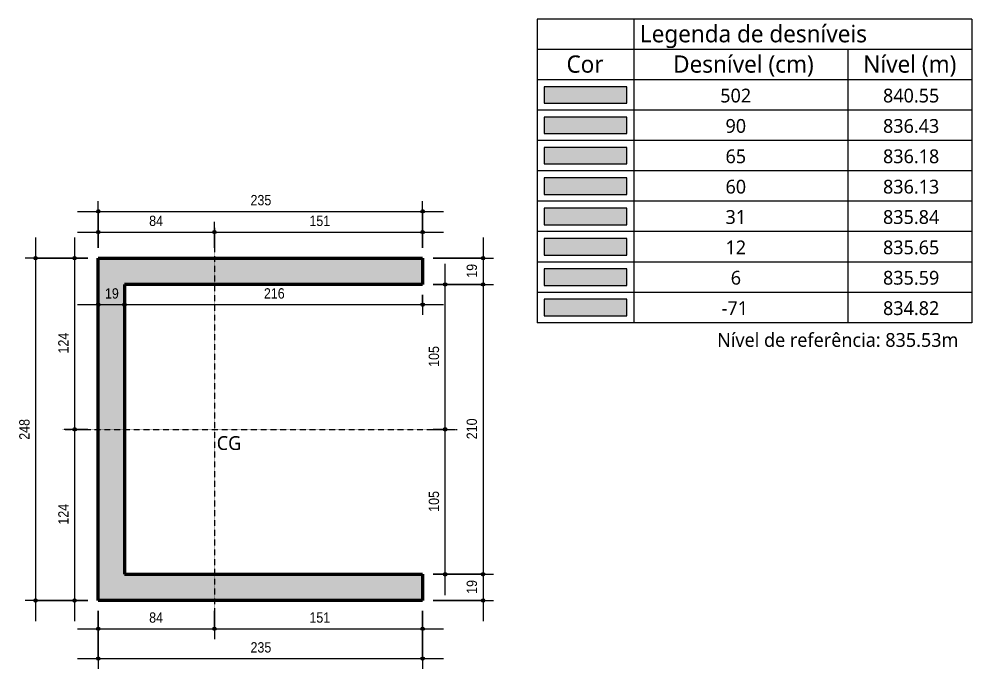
# Model space of a CAD drawing. Header units: centimetres. Extents: x -1139 to 26418, y -889 to 84390.
# Drawn here: x 9699 to 10389, y -284 to 187 of the extents above; entities that cross this region are included whole.
import ezdxf

# ---------------------------------------------------------------- set-up
doc = ezdxf.new("R2010")
doc.units = ezdxf.units.CM
doc.linetypes.add('Hidden 1_5', pattern=[0.22, 0.15, -0.07])
for name, color, linetype, lineweight in [('A-ANNO-DIMS', 7, 'Continuous', 9), ('A-ANNO-DIMS-50', 7, 'Continuous', 9), ('A-DETL-GENF', 7, 'Continuous', 18), ('A-DETL-IDEN', 7, 'Continuous', 9), ('A-DETL-THIN', 7, 'Continuous', 18), ('G-ANNO-TEXT', 7, 'Continuous', 9), ('S-COLS', 7, 'Continuous', 9)]:
    doc.layers.add(name, color=color, linetype=linetype, lineweight=lineweight)
doc.layers.add('A-DETL', color=7, linetype='Continuous', lineweight=18, true_color=0x00a600)
doc.styles.add('Fira Sans_1', font='', dxfattribs={"width": 0.9, "height": 7.5})
doc.styles.add('Gadugi_1', font='gadugi.ttf', dxfattribs={"height": 10})
doc.styles.add('Gadugi_4', font='gadugi.ttf', dxfattribs={"height": 12.5})
doc.styles.get('Fira Sans_1').set_extended_font_data('Fira Sans')
doc.dimstyles.new('PED_R80_1_5mm_ACIMA_As_ESQ__R00', dxfattribs={"dimscale": 30.48, "dimtxt": 10.229846, "dimasz": 0.328084, "dimexe": 0.246063, "dimexo": 0.246063, "dimgap": 0.049213, "dimtad": 1, "dimdec": 1, "dimrnd": 0.5, "dimdsep": 46, "dimtxsty": 'Fira Sans_1', "dimblk1": 'DOTSMALL', "dimblk2": 'DOTSMALL', "dimsah": 1, "dimcen": 0.09, "dimdle": 0.492126, "dimazin": 0, "dimtfac": 1, "dimtdec": 4, "dimtix": 1, "dimtmove": 0, "dimatfit": 3, "dimfxl": 1, "dimtvp": 1, "dimtolj": 1, "dimtzin": 0, "dimarcsym": 2})
doc.dimstyles.new('PED_R80_1_5mm_ACIMA_As_ESQ__R00_3', dxfattribs={"dimscale": 30.48, "dimtxt": 10.229846, "dimasz": 0.328084, "dimexe": 0.246063, "dimexo": 0.246063, "dimgap": 0.049213, "dimtad": 1, "dimdec": 1, "dimrnd": 0.5, "dimdsep": 46, "dimtxsty": 'Fira Sans_1', "dimblk1": 'DOTSMALL', "dimblk2": 'DOTSMALL', "dimsah": 1, "dimcen": 0.09, "dimdle": 0.492126, "dimazin": 0, "dimtfac": 1, "dimtdec": 4, "dimtix": 1, "dimtmove": 0, "dimatfit": 3, "dimfxl": 1, "dimtvp": 1, "dimtolj": 1, "dimtzin": 0, "dimarcsym": 2})

# ---------------------------------------------------------------- blocks, each defined once
blk = doc.blocks.new('DIMBLOCK256-DT404 - DETALHE P12')
at = {"layer": 'A-ANNO-DIMS-50', "true_color": 0x000032}
h = blk.add_hatch(color=178, dxfattribs=at)
edge = h.paths.add_edge_path(flags=0)
edge.add_arc((9710.95, 13.75), 1.25, 0, 360)
h = blk.add_hatch(color=178, dxfattribs=at)
edge = h.paths.add_edge_path(flags=0)
edge.add_arc((9710.95, -234.25), 1.25, 0, 360)
at = {"layer": 'A-ANNO-DIMS-50', "color": 178, "true_color": 0x000032}
for p, q in [((9710.95, 28.75), (9710.95, -249.25)), ((9748.83, 13.75), (9703.45, 13.75)), ((9710.95, 13.75), (9748.83, 13.75)), ((9748.83, -234.25), (9703.45, -234.25)), ((9710.95, -234.25), (9748.83, -234.25))]:
    blk.add_line(p, q, dxfattribs=at)
for centre in [(9710.95, 13.75), (9710.95, -234.25)]:
    blk.add_circle(centre, 1.25, dxfattribs=at)
at = {"layer": 'A-ANNO-DIMS-50', "color": 0, "insert": (9699.07, -117.79), "char_height": 7.5, "width": 18.099, "attachment_point": 1, "rotation": 90, "line_spacing_factor": 1.049215, "style": 'Fira Sans_1'}
blk.add_mtext('248', dxfattribs=at)
blk = doc.blocks.new('_DotSmall')
at = {"color": 0, "linetype": 'ByBlock', "const_width": 0.5}
blk.add_lwpolyline([(-0.0625, 0, 1), (0.0625, 0, 1)], format="xyb", close=True, dxfattribs=at)
blk = doc.blocks.new('DIMBLOCK257-DT404 - DETALHE P12')
at = {"layer": 'A-ANNO-DIMS-50', "true_color": 0x000032}
h = blk.add_hatch(color=178, dxfattribs=at)
edge = h.paths.add_edge_path(flags=0)
edge.add_arc((9739.22, 13.75), 1.25, 0, 360)
h = blk.add_hatch(color=178, dxfattribs=at)
edge = h.paths.add_edge_path(flags=0)
edge.add_arc((9739.22, -110.25), 1.25, 0, 360)
at = {"layer": 'A-ANNO-DIMS-50', "color": 178, "true_color": 0x000032}
for p, q in [((9739.22, 28.75), (9739.22, -110.25)), ((9748.83, 13.75), (9731.72, 13.75)), ((9739.22, 13.75), (9748.83, 13.75)), ((9748.83, -110.25), (9731.72, -110.25)), ((9739.22, -110.25), (9748.83, -110.25))]:
    blk.add_line(p, q, dxfattribs=at)
for centre in [(9739.22, 13.75), (9739.22, -110.25)]:
    blk.add_circle(centre, 1.25, dxfattribs=at)
at = {"layer": 'A-ANNO-DIMS-50', "color": 0, "insert": (9727.33, -55.27), "char_height": 7.5, "width": 16.8399, "attachment_point": 1, "rotation": 90, "line_spacing_factor": 1.049215, "style": 'Fira Sans_1'}
blk.add_mtext('124', dxfattribs=at)
blk = doc.blocks.new('DIMBLOCK258-DT404 - DETALHE P12')
at = {"layer": 'A-ANNO-DIMS-50', "true_color": 0x000032}
h = blk.add_hatch(color=178, dxfattribs=at)
edge = h.paths.add_edge_path(flags=0)
edge.add_arc((9739.22, -110.25), 1.25, 0, 360)
h = blk.add_hatch(color=178, dxfattribs=at)
edge = h.paths.add_edge_path(flags=0)
edge.add_arc((9739.22, -234.25), 1.25, 0, 360)
at = {"layer": 'A-ANNO-DIMS-50', "color": 178, "true_color": 0x000032}
for p, q in [((9748.83, -110.25), (9731.72, -110.25)), ((9739.22, -110.25), (9739.22, -249.25)), ((9739.22, -110.25), (9748.83, -110.25)), ((9748.83, -234.25), (9731.72, -234.25)), ((9739.22, -234.25), (9748.83, -234.25))]:
    blk.add_line(p, q, dxfattribs=at)
for centre in [(9739.22, -110.25), (9739.22, -234.25)]:
    blk.add_circle(centre, 1.25, dxfattribs=at)
at = {"layer": 'A-ANNO-DIMS-50', "color": 0, "insert": (9727.33, -179.27), "char_height": 7.5, "width": 16.8399, "attachment_point": 1, "rotation": 90, "line_spacing_factor": 1.049215, "style": 'Fira Sans_1'}
blk.add_mtext('124', dxfattribs=at)
blk = doc.blocks.new('DIMBLOCK259-DT404 - DETALHE P12')
at = {"layer": 'A-ANNO-DIMS-50', "true_color": 0x000032}
h = blk.add_hatch(color=178, dxfattribs=at)
edge = h.paths.add_edge_path(flags=0)
edge.add_arc((9756.33, -19.88), 1.25, 0, 360)
h = blk.add_hatch(color=178, dxfattribs=at)
edge = h.paths.add_edge_path(flags=0)
edge.add_arc((9775.33, -19.88), 1.25, 0, 360)
at = {"layer": 'A-ANNO-DIMS-50', "color": 178, "true_color": 0x000032}
for p, q in [((9756.33, -25.61), (9756.33, -12.38)), ((9775.33, -25.61), (9775.33, -12.38)), ((9741.33, -19.88), (9775.33, -19.88)), ((9756.33, -19.88), (9756.33, -25.61)), ((9775.33, -19.88), (9775.33, -25.61))]:
    blk.add_line(p, q, dxfattribs=at)
for centre in [(9756.33, -19.88), (9775.33, -19.88)]:
    blk.add_circle(centre, 1.25, dxfattribs=at)
at = {"layer": 'A-ANNO-DIMS-50', "color": 0, "insert": (9761.17, -8), "char_height": 7.5, "width": 11.1741, "attachment_point": 1, "line_spacing_factor": 1.049215, "style": 'Fira Sans_1'}
blk.add_mtext('19', dxfattribs=at)
blk = doc.blocks.new('DIMBLOCK260-DT404 - DETALHE P12')
at = {"layer": 'A-ANNO-DIMS-50', "true_color": 0x000032}
h = blk.add_hatch(color=178, dxfattribs=at)
edge = h.paths.add_edge_path(flags=0)
edge.add_arc((9775.33, -19.88), 1.25, 0, 360)
h = blk.add_hatch(color=178, dxfattribs=at)
edge = h.paths.add_edge_path(flags=0)
edge.add_arc((9991.33, -19.88), 1.25, 0, 360)
at = {"layer": 'A-ANNO-DIMS-50', "color": 178, "true_color": 0x000032}
for p, q in [((9775.33, -25.61), (9775.33, -12.38)), ((9991.33, -12.75), (9991.33, -27.38)), ((9991.33, -19.88), (9991.33, -12.75)), ((9775.33, -19.88), (10006.33, -19.88)), ((9775.33, -19.88), (9775.33, -25.61))]:
    blk.add_line(p, q, dxfattribs=at)
for centre in [(9775.33, -19.88), (9991.33, -19.88)]:
    blk.add_circle(centre, 1.25, dxfattribs=at)
at = {"layer": 'A-ANNO-DIMS-50', "color": 0, "insert": (9876.31, -8), "char_height": 7.5, "width": 16.8399, "attachment_point": 1, "line_spacing_factor": 1.049215, "style": 'Fira Sans_1'}
blk.add_mtext('216', dxfattribs=at)
blk = doc.blocks.new('DIMBLOCK261-DT404 - DETALHE P12')
at = {"layer": 'A-ANNO-DIMS-50', "true_color": 0x000032}
h = blk.add_hatch(color=178, dxfattribs=at)
edge = h.paths.add_edge_path(flags=0)
edge.add_arc((9756.33, 32.68), 1.25, 0, 360)
h = blk.add_hatch(color=178, dxfattribs=at)
edge = h.paths.add_edge_path(flags=0)
edge.add_arc((9840.48, 32.68), 1.25, 0, 360)
at = {"layer": 'A-ANNO-DIMS-50', "color": 178, "true_color": 0x000032}
for p, q in [((9756.33, 21.25), (9756.33, 40.18)), ((9840.48, 21.25), (9840.48, 40.18)), ((9741.33, 32.68), (9840.48, 32.68)), ((9756.33, 32.68), (9756.33, 21.25)), ((9840.48, 32.68), (9840.48, 21.25))]:
    blk.add_line(p, q, dxfattribs=at)
for centre in [(9756.33, 32.68), (9840.48, 32.68)]:
    blk.add_circle(centre, 1.25, dxfattribs=at)
at = {"layer": 'A-ANNO-DIMS-50', "color": 0, "insert": (9793.22, 44.57), "char_height": 7.5, "width": 12.4332, "attachment_point": 1, "line_spacing_factor": 1.049215, "style": 'Fira Sans_1'}
blk.add_mtext('84', dxfattribs=at)
blk = doc.blocks.new('DIMBLOCK262-DT404 - DETALHE P12')
at = {"layer": 'A-ANNO-DIMS-50', "true_color": 0x000032}
h = blk.add_hatch(color=178, dxfattribs=at)
edge = h.paths.add_edge_path(flags=0)
edge.add_arc((9840.48, 32.68), 1.25, 0, 360)
h = blk.add_hatch(color=178, dxfattribs=at)
edge = h.paths.add_edge_path(flags=0)
edge.add_arc((9991.33, 32.68), 1.25, 0, 360)
at = {"layer": 'A-ANNO-DIMS-50', "color": 178, "true_color": 0x000032}
for p, q in [((9840.48, 21.25), (9840.48, 40.18)), ((9991.33, 21.25), (9991.33, 40.18)), ((9840.48, 32.68), (10006.33, 32.68)), ((9840.48, 32.68), (9840.48, 21.25)), ((9991.33, 32.68), (9991.33, 21.25))]:
    blk.add_line(p, q, dxfattribs=at)
for centre in [(9840.48, 32.68), (9991.33, 32.68)]:
    blk.add_circle(centre, 1.25, dxfattribs=at)
at = {"layer": 'A-ANNO-DIMS-50', "color": 0, "insert": (9909.28, 44.57), "char_height": 7.5, "width": 15.8956, "attachment_point": 1, "line_spacing_factor": 1.049215, "style": 'Fira Sans_1'}
blk.add_mtext('151', dxfattribs=at)
blk = doc.blocks.new('DIMBLOCK263-DT404 - DETALHE P12')
at = {"layer": 'A-ANNO-DIMS-50', "true_color": 0x000032}
h = blk.add_hatch(color=178, dxfattribs=at)
edge = h.paths.add_edge_path(flags=0)
edge.add_arc((9756.33, 47.68), 1.25, 0, 360)
h = blk.add_hatch(color=178, dxfattribs=at)
edge = h.paths.add_edge_path(flags=0)
edge.add_arc((9991.33, 47.68), 1.25, 0, 360)
at = {"layer": 'A-ANNO-DIMS-50', "color": 178, "true_color": 0x000032}
for p, q in [((9756.33, 21.25), (9756.33, 55.18)), ((9991.33, 21.25), (9991.33, 55.18)), ((9741.33, 47.68), (10006.33, 47.68)), ((9756.33, 47.68), (9756.33, 21.25)), ((9991.33, 47.68), (9991.33, 21.25))]:
    blk.add_line(p, q, dxfattribs=at)
for centre in [(9756.33, 47.68), (9991.33, 47.68)]:
    blk.add_circle(centre, 1.25, dxfattribs=at)
at = {"layer": 'A-ANNO-DIMS-50', "color": 0, "insert": (9866.62, 59.57), "char_height": 7.5, "width": 17.312, "attachment_point": 1, "line_spacing_factor": 1.049215, "style": 'Fira Sans_1'}
blk.add_mtext('235', dxfattribs=at)
blk = doc.blocks.new('DIMBLOCK264-DT404 - DETALHE P12')
at = {"layer": 'A-ANNO-DIMS-50', "true_color": 0x000032}
h = blk.add_hatch(color=178, dxfattribs=at)
edge = h.paths.add_edge_path(flags=0)
edge.add_arc((10035.06, 13.75), 1.25, 0, 360)
h = blk.add_hatch(color=178, dxfattribs=at)
edge = h.paths.add_edge_path(flags=0)
edge.add_arc((10035.06, -5.25), 1.25, 0, 360)
at = {"layer": 'A-ANNO-DIMS-50', "color": 178, "true_color": 0x000032}
for p, q in [((10035.06, 28.75), (10035.06, -5.25)), ((9998.83, 13.75), (10042.56, 13.75)), ((10035.06, 13.75), (9998.83, 13.75)), ((9998.83, -5.25), (10042.56, -5.25)), ((10035.06, -5.25), (9998.83, -5.25))]:
    blk.add_line(p, q, dxfattribs=at)
for centre in [(10035.06, 13.75), (10035.06, -5.25)]:
    blk.add_circle(centre, 1.25, dxfattribs=at)
at = {"layer": 'A-ANNO-DIMS-50', "color": 0, "insert": (10023.17, -0.41), "char_height": 7.5, "width": 11.1741, "attachment_point": 1, "rotation": 90, "line_spacing_factor": 1.049215, "style": 'Fira Sans_1'}
blk.add_mtext('19', dxfattribs=at)
blk = doc.blocks.new('DIMBLOCK265-DT404 - DETALHE P12')
at = {"layer": 'A-ANNO-DIMS-50', "true_color": 0x000032}
h = blk.add_hatch(color=178, dxfattribs=at)
edge = h.paths.add_edge_path(flags=0)
edge.add_arc((10035.06, -5.25), 1.25, 0, 360)
h = blk.add_hatch(color=178, dxfattribs=at)
edge = h.paths.add_edge_path(flags=0)
edge.add_arc((10035.06, -215.25), 1.25, 0, 360)
at = {"layer": 'A-ANNO-DIMS-50', "color": 178, "true_color": 0x000032}
for p, q in [((9998.83, -5.25), (10042.56, -5.25)), ((10035.06, -5.25), (9998.83, -5.25)), ((10035.06, -5.25), (10035.06, -215.25)), ((9998.83, -215.25), (10042.56, -215.25)), ((10035.06, -215.25), (9998.83, -215.25))]:
    blk.add_line(p, q, dxfattribs=at)
for centre in [(10035.06, -5.25), (10035.06, -215.25)]:
    blk.add_circle(centre, 1.25, dxfattribs=at)
at = {"layer": 'A-ANNO-DIMS-50', "color": 0, "insert": (10023.17, -117.4), "char_height": 7.5, "width": 17.1547, "attachment_point": 1, "rotation": 90, "line_spacing_factor": 1.049215, "style": 'Fira Sans_1'}
blk.add_mtext('210', dxfattribs=at)
blk = doc.blocks.new('DIMBLOCK266-DT404 - DETALHE P12')
at = {"layer": 'A-ANNO-DIMS-50', "true_color": 0x000032}
h = blk.add_hatch(color=178, dxfattribs=at)
edge = h.paths.add_edge_path(flags=0)
edge.add_arc((10035.06, -215.25), 1.25, 0, 360)
h = blk.add_hatch(color=178, dxfattribs=at)
edge = h.paths.add_edge_path(flags=0)
edge.add_arc((10035.06, -234.25), 1.25, 0, 360)
at = {"layer": 'A-ANNO-DIMS-50', "color": 178, "true_color": 0x000032}
for p, q in [((9998.83, -215.25), (10042.56, -215.25)), ((10035.06, -215.25), (9998.83, -215.25)), ((10035.06, -215.25), (10035.06, -249.25)), ((9998.83, -234.25), (10042.56, -234.25)), ((10035.06, -234.25), (9998.83, -234.25))]:
    blk.add_line(p, q, dxfattribs=at)
for centre in [(10035.06, -215.25), (10035.06, -234.25)]:
    blk.add_circle(centre, 1.25, dxfattribs=at)
at = {"layer": 'A-ANNO-DIMS-50', "color": 0, "insert": (10023.17, -229.41), "char_height": 7.5, "width": 11.1741, "attachment_point": 1, "rotation": 90, "line_spacing_factor": 1.049215, "style": 'Fira Sans_1'}
blk.add_mtext('19', dxfattribs=at)
blk = doc.blocks.new('DIMBLOCK267-DT404 - DETALHE P12')
at = {"layer": 'A-ANNO-DIMS-50', "true_color": 0x000032}
h = blk.add_hatch(color=178, dxfattribs=at)
edge = h.paths.add_edge_path(flags=0)
edge.add_arc((10007.6, -110.25), 1.25, 0, 360)
h = blk.add_hatch(color=178, dxfattribs=at)
edge = h.paths.add_edge_path(flags=0)
edge.add_arc((10007.6, -215.25), 1.25, 0, 360)
at = {"layer": 'A-ANNO-DIMS-50', "color": 178, "true_color": 0x000032}
for p, q in [((9998.83, -110.25), (10015.1, -110.25)), ((10007.6, -110.25), (9998.83, -110.25)), ((10007.6, -230.25), (10007.6, -110.25)), ((9998.83, -215.25), (10015.1, -215.25)), ((10007.6, -215.25), (9998.83, -215.25))]:
    blk.add_line(p, q, dxfattribs=at)
for centre in [(10007.6, -110.25), (10007.6, -215.25)]:
    blk.add_circle(centre, 1.25, dxfattribs=at)
at = {"layer": 'A-ANNO-DIMS-50', "color": 0, "insert": (9995.72, -169.96), "char_height": 7.5, "width": 17.312, "attachment_point": 1, "rotation": 90, "line_spacing_factor": 1.049215, "style": 'Fira Sans_1'}
blk.add_mtext('105', dxfattribs=at)
blk = doc.blocks.new('DIMBLOCK268-DT404 - DETALHE P12')
at = {"layer": 'A-ANNO-DIMS-50', "true_color": 0x000032}
h = blk.add_hatch(color=178, dxfattribs=at)
edge = h.paths.add_edge_path(flags=0)
edge.add_arc((10007.6, -5.25), 1.25, 0, 360)
h = blk.add_hatch(color=178, dxfattribs=at)
edge = h.paths.add_edge_path(flags=0)
edge.add_arc((10007.6, -110.25), 1.25, 0, 360)
at = {"layer": 'A-ANNO-DIMS-50', "color": 178, "true_color": 0x000032}
for p, q in [((10007.6, -110.25), (10007.6, 9.75)), ((9998.83, -5.25), (10015.1, -5.25)), ((10007.6, -5.25), (9998.83, -5.25)), ((9998.83, -110.25), (10015.1, -110.25)), ((10007.6, -110.25), (9998.83, -110.25))]:
    blk.add_line(p, q, dxfattribs=at)
for centre in [(10007.6, -5.25), (10007.6, -110.25)]:
    blk.add_circle(centre, 1.25, dxfattribs=at)
at = {"layer": 'A-ANNO-DIMS-50', "color": 0, "insert": (9995.72, -64.96), "char_height": 7.5, "width": 17.312, "attachment_point": 1, "rotation": 90, "line_spacing_factor": 1.049215, "style": 'Fira Sans_1'}
blk.add_mtext('105', dxfattribs=at)
blk = doc.blocks.new('DIMBLOCK269-DT404 - DETALHE P12')
at = {"layer": 'A-ANNO-DIMS-50', "true_color": 0x000032}
h = blk.add_hatch(color=178, dxfattribs=at)
edge = h.paths.add_edge_path(flags=0)
edge.add_arc((9756.33, -276.3), 1.25, 0, 360)
h = blk.add_hatch(color=178, dxfattribs=at)
edge = h.paths.add_edge_path(flags=0)
edge.add_arc((9991.33, -276.3), 1.25, 0, 360)
at = {"layer": 'A-ANNO-DIMS-50', "color": 178, "true_color": 0x000032}
for p, q in [((9756.33, -241.75), (9756.33, -283.8)), ((9756.33, -276.3), (9756.33, -241.75)), ((9991.33, -241.75), (9991.33, -283.8)), ((9991.33, -276.3), (9991.33, -241.75)), ((9741.33, -276.3), (10006.33, -276.3))]:
    blk.add_line(p, q, dxfattribs=at)
for centre in [(9756.33, -276.3), (9991.33, -276.3)]:
    blk.add_circle(centre, 1.25, dxfattribs=at)
at = {"layer": 'A-ANNO-DIMS-50', "color": 0, "insert": (9866.62, -264.42), "char_height": 7.5, "width": 17.312, "attachment_point": 1, "line_spacing_factor": 1.049215, "style": 'Fira Sans_1'}
blk.add_mtext('235', dxfattribs=at)
blk = doc.blocks.new('DIMBLOCK270-DT404 - DETALHE P12')
at = {"layer": 'A-ANNO-DIMS-50', "true_color": 0x000032}
h = blk.add_hatch(color=178, dxfattribs=at)
edge = h.paths.add_edge_path(flags=0)
edge.add_arc((9756.33, -254.69), 1.25, 0, 360)
h = blk.add_hatch(color=178, dxfattribs=at)
edge = h.paths.add_edge_path(flags=0)
edge.add_arc((9840.48, -254.69), 1.25, 0, 360)
at = {"layer": 'A-ANNO-DIMS-50', "color": 178, "true_color": 0x000032}
for p, q in [((9756.33, -241.75), (9756.33, -262.19)), ((9756.33, -254.69), (9756.33, -241.75)), ((9840.48, -241.75), (9840.48, -262.19)), ((9840.48, -254.69), (9840.48, -241.75)), ((9741.33, -254.69), (9840.48, -254.69))]:
    blk.add_line(p, q, dxfattribs=at)
for centre in [(9756.33, -254.69), (9840.48, -254.69)]:
    blk.add_circle(centre, 1.25, dxfattribs=at)
at = {"layer": 'A-ANNO-DIMS-50', "color": 0, "insert": (9793.22, -242.81), "char_height": 7.5, "width": 12.4332, "attachment_point": 1, "line_spacing_factor": 1.049215, "style": 'Fira Sans_1'}
blk.add_mtext('84', dxfattribs=at)
blk = doc.blocks.new('DIMBLOCK271-DT404 - DETALHE P12')
at = {"layer": 'A-ANNO-DIMS-50', "true_color": 0x000032}
h = blk.add_hatch(color=178, dxfattribs=at)
edge = h.paths.add_edge_path(flags=0)
edge.add_arc((9840.48, -254.69), 1.25, 0, 360)
h = blk.add_hatch(color=178, dxfattribs=at)
edge = h.paths.add_edge_path(flags=0)
edge.add_arc((9991.33, -254.69), 1.25, 0, 360)
at = {"layer": 'A-ANNO-DIMS-50', "color": 178, "true_color": 0x000032}
for p, q in [((9840.48, -241.75), (9840.48, -262.19)), ((9840.48, -254.69), (9840.48, -241.75)), ((9991.33, -241.75), (9991.33, -262.19)), ((9991.33, -254.69), (9991.33, -241.75)), ((9840.48, -254.69), (10006.33, -254.69))]:
    blk.add_line(p, q, dxfattribs=at)
for centre in [(9840.48, -254.69), (9991.33, -254.69)]:
    blk.add_circle(centre, 1.25, dxfattribs=at)
at = {"layer": 'A-ANNO-DIMS-50', "color": 0, "insert": (9909.28, -242.81), "char_height": 7.5, "width": 15.8956, "attachment_point": 1, "line_spacing_factor": 1.049215, "style": 'Fira Sans_1'}
blk.add_mtext('151', dxfattribs=at)

msp = doc.modelspace()

# ---------------------------------------------------------------- hatches: boundary and pattern name
at = {"layer": 'A-DETL-GENF', "true_color": 0xffffcc}
msp.add_hatch(color=7, dxfattribs=at).paths.add_polyline_path([(10139.24, 126), (10139.24, 138), (10079.24, 138), (10079.24, 126)], flags=0)
at = {"layer": 'A-DETL-GENF', "true_color": 0xb4bee6}
msp.add_hatch(color=9, dxfattribs=at).paths.add_polyline_path([(10139.24, 104), (10139.24, 116), (10079.24, 116), (10079.24, 104)], flags=0)
at = {"layer": 'A-DETL-GENF', "true_color": 0xfcd5b4}
msp.add_hatch(color=254, dxfattribs=at).paths.add_polyline_path([(10139.24, 82), (10139.24, 94), (10079.24, 94), (10079.24, 82)], flags=0)
at = {"layer": 'A-DETL-GENF', "true_color": 0xccffcc}
msp.add_hatch(color=254, dxfattribs=at).paths.add_polyline_path([(10139.24, 60), (10139.24, 72), (10079.24, 72), (10079.24, 60)], flags=0)
at = {"layer": 'A-DETL-GENF', "true_color": 0xffcc66}
msp.add_hatch(color=31, dxfattribs=at).paths.add_polyline_path([(10139.24, 38), (10139.24, 50), (10079.24, 50), (10079.24, 38)], flags=0)
at = {"layer": 'A-DETL-GENF', "true_color": 0xe6b8b7}
msp.add_hatch(color=9, dxfattribs=at).paths.add_polyline_path([(10139.24, 16), (10139.24, 28), (10079.24, 28), (10079.24, 16)], flags=0)
at = {"layer": 'A-DETL-GENF', "true_color": 0xa7d7e1}
msp.add_hatch(color=9, dxfattribs=at).paths.add_polyline_path([(10139.24, -6), (10139.24, 6), (10079.24, 6), (10079.24, -6)], flags=0)
at = {"layer": 'A-DETL-GENF', "true_color": 0xffccff}
msp.add_hatch(color=7, dxfattribs=at).paths.add_polyline_path([(10139.24, -28), (10139.24, -16), (10079.24, -16), (10079.24, -28)], flags=0)
at = {"layer": 'S-COLS', "true_color": 0xc0c0c0}
msp.add_hatch(color=9, dxfattribs=at).paths.add_polyline_path([(9756.33, -234.25), (9991.33, -234.25), (9991.33, -215.25), (9775.33, -215.25), (9775.33, -5.25), (9991.33, -5.25), (9991.33, 13.75), (9756.33, 13.75)], flags=0)

# ---------------------------------------------------------------- linework, layer by layer
at = {"layer": 'A-DETL', "color": 7, "linetype": 'Hidden 1_5'}
for p, q in [((9840.48, 35.75), (9840.48, -258.25)), ((9730.33, -110.25), (10016.33, -110.25))]:
    msp.add_line(p, q, dxfattribs=at)
at = {"layer": 'A-DETL-THIN'}
for p, q in [((10389.24, 187), (10074.24, 187)), ((10074.24, 187), (10074.24, -33)), ((10144.24, 187), (10144.24, 11)), ((10389.24, 187), (10389.24, -33)), ((10389.24, 165), (10074.24, 165)), ((10144.24, 165), (10144.24, -33)), ((10299.24, 165), (10299.24, -33)), ((10389.24, 143), (10074.24, 143)), ((10139.24, 138), (10079.24, 138)), ((10079.24, 138), (10079.24, 126)), ((10139.24, 126), (10139.24, 138)), ((10079.24, 126), (10139.24, 126)), ((10389.24, 121), (10074.24, 121)), ((10139.24, 116), (10079.24, 116)), ((10079.24, 116), (10079.24, 104)), ((10139.24, 104), (10139.24, 116)), ((10079.24, 104), (10139.24, 104)), ((10389.24, 99), (10074.24, 99)), ((10139.24, 94), (10079.24, 94)), ((10079.24, 94), (10079.24, 82)), ((10139.24, 82), (10139.24, 94)), ((10389.24, 77), (10074.24, 77)), ((10079.24, 82), (10139.24, 82)), ((10139.24, 72), (10079.24, 72)), ((10079.24, 72), (10079.24, 60)), ((10139.24, 60), (10139.24, 72)), ((10079.24, 60), (10139.24, 60)), ((10389.24, 55), (10074.24, 55)), ((10139.24, 50), (10079.24, 50)), ((10079.24, 50), (10079.24, 38)), ((10139.24, 38), (10139.24, 50)), ((10079.24, 38), (10139.24, 38)), ((10389.24, 33), (10074.24, 33)), ((10139.24, 28), (10079.24, 28)), ((10079.24, 28), (10079.24, 16)), ((10139.24, 16), (10139.24, 28)), ((10079.24, 16), (10139.24, 16)), ((10389.24, 11), (10074.24, 11)), ((10139.24, 6), (10079.24, 6)), ((10079.24, 6), (10079.24, -6)), ((10139.24, -6), (10139.24, 6)), ((10079.24, -6), (10139.24, -6)), ((10389.24, -11), (10074.24, -11)), ((10139.24, -16), (10079.24, -16)), ((10079.24, -16), (10079.24, -28)), ((10139.24, -28), (10139.24, -16)), ((10389.24, -33), (10074.24, -33)), ((10079.24, -28), (10139.24, -28))]:
    msp.add_line(p, q, dxfattribs=at)
at = {"layer": 'S-COLS', "lineweight": 50}
for p, q in [((9756.33, -234.25), (9756.33, 13.75)), ((9756.33, 13.75), (9991.33, 13.75)), ((9991.33, 13.75), (9991.33, -5.25)), ((9991.33, -5.25), (9775.33, -5.25)), ((9775.33, -5.25), (9775.33, -215.25)), ((9775.33, -215.25), (9991.33, -215.25)), ((9991.33, -215.25), (9991.33, -234.25)), ((9991.33, -234.25), (9756.33, -234.25))]:
    msp.add_line(p, q, dxfattribs=at)

# ---------------------------------------------------------------- texts
at = {"layer": 'A-DETL-IDEN', "char_height": 10, "attachment_point": 1, "style": 'Gadugi_1'}
for s, insert, width in [('502', (10206.93, 136.58), 27.6582), ('840.55', (10324.83, 136.58), 49.7046), ('90', (10210.73, 114.58), 18.4388), ('836.43', (10324.83, 114.58), 49.7046), ('65', (10210.73, 92.58), 18.4388), ('836.18', (10324.83, 92.58), 49.7046), ('60', (10210.73, 70.58), 18.4388), ('836.13', (10324.83, 70.58), 49.7046), ('31', (10210.73, 48.58), 18.4388), ('835.84', (10324.83, 48.58), 49.7046), ('12', (10210.73, 26.58), 18.4388), ('835.65', (10324.83, 26.58), 49.7046), ('6', (10214.53, 4.58), 9.2194), ('835.59', (10324.83, 4.58), 49.7046), ('-71', (10207.9, -17.42), 25.2532), ('834.82', (10324.83, -17.42), 49.7046)]:
    msp.add_mtext(s, dxfattribs=dict(at, insert=insert, width=width))
at = {"layer": 'G-ANNO-TEXT', "attachment_point": 1}
for s, insert, char_height, width, style in [('Legenda de desníveis', (10148.72, 182.63), 12.5, 200.8227, 'Gadugi_4'), ('Cor', (10095.52, 160.63), 12.5, 32.8692, 'Gadugi_4'), ('Desnível (cm)', (10172.82, 160.63), 12.5, 125.4641, 'Gadugi_4'), ('Nível (m)', (10310.52, 160.63), 12.5, 84.9789, 'Gadugi_4'), ('Nível de referência: 835.53m', (10204.64, -40.46), 10, 213.6497, 'Gadugi_1'), ('CG', (9842.15, -115.17), 10, 22.8481, 'Gadugi_1')]:
    msp.add_mtext(s, dxfattribs=dict(at, insert=insert, char_height=char_height, width=width, style=style))

# ---------------------------------------------------------------- dimensions: what is measured, and where the dimension line sits
at = {"layer": 'A-ANNO-DIMS', "color": 178, "true_color": 0x000032}
for base, p1, p2, dimstyle, override, picture, middle in [((9991.33, 47.68), (9756.33, 13.75), (9991.33, 13.75), 'PED_R80_1_5mm_ACIMA_As_ESQ__R00', {"dimpost": '<>', "dimfxl": 235}, 'DIMBLOCK263-DT404 - DETALHE P12', (9873.83, 53)), ((9840.4766, 32.6813), (9756.3296, 13.75), (9840.4766, 13.75), 'PED_R80_1_5mm_ACIMA_As_ESQ__R00', {"dimpost": '<>', "dimfxl": 84.147059}, 'DIMBLOCK261-DT404 - DETALHE P12', (9798.4031, 37.9966)), ((9991.3296, 32.6813), (9840.4766, 13.75), (9991.3296, 13.75), 'PED_R80_1_5mm_ACIMA_As_ESQ__R00', {"dimpost": '<>', "dimfxl": 150.852941}, 'DIMBLOCK262-DT404 - DETALHE P12', (9915.9031, 37.9966)), ((9991.33, -19.88), (9775.33, -18.11), (9991.33, -5.25), 'PED_R80_1_5mm_ACIMA_As_ESQ__R00', {"dimpost": '<>', "dimfxl": 216.382763}, 'DIMBLOCK260-DT404 - DETALHE P12', (9883.33, -14.57)), ((9775.33, -19.88), (9756.33, -18.11), (9775.33, -18.11), 'PED_R80_1_5mm_ACIMA_As_ESQ__R00', {"dimpost": '<>', "dimfxl": 19}, 'DIMBLOCK259-DT404 - DETALHE P12', (9765.83, -14.51)), ((9991.33, -276.3), (9756.33, -234.25), (9991.33, -234.25), 'PED_R80_1_5mm_ACIMA_As_ESQ__R00_3', {"dimpost": '<>', "dimfxl": 235}, 'DIMBLOCK269-DT404 - DETALHE P12', (9873.83, -270.99)), ((9840.4766, -254.6911), (9756.3296, -234.25), (9840.4766, -234.25), 'PED_R80_1_5mm_ACIMA_As_ESQ__R00_3', {"dimpost": '<>', "dimfxl": 84.147059}, 'DIMBLOCK270-DT404 - DETALHE P12', (9798.4031, -249.3758)), ((9991.3296, -254.6911), (9840.4766, -234.25), (9991.3296, -234.25), 'PED_R80_1_5mm_ACIMA_As_ESQ__R00_3', {"dimpost": '<>', "dimfxl": 150.852941}, 'DIMBLOCK271-DT404 - DETALHE P12', (9915.9031, -249.3758))]:
    dim = msp.add_linear_dim(base=base, p1=p1, p2=p2, dimstyle=dimstyle, override=override, dxfattribs=at)
    dim.commit()
    dim.dimension.update_dxf_attribs({"geometry": picture, "text_midpoint": middle})
for base, p1, p2, dimstyle, override, picture, middle in [((9710.95, -234.25), (9756.33, 13.75), (9756.33, -234.25), 'PED_R80_1_5mm_ACIMA_As_ESQ__R00', {"dimpost": '<>', "dimfxl": 248}, 'DIMBLOCK256-DT404 - DETALHE P12', (9705.64, -110.25)), ((9739.22, -110.25), (9756.33, 13.75), (9756.33, -110.25), 'PED_R80_1_5mm_ACIMA_As_ESQ__R00', {"dimpost": '<>', "dimfxl": 124}, 'DIMBLOCK257-DT404 - DETALHE P12', (9733.97, -48.25)), ((10035.06, -5.25), (9991.33, 13.75), (9991.33, -5.25), 'PED_R80_1_5mm_ACIMA_As_ESQ__R00', {"dimpost": '<>', "dimfxl": 19}, 'DIMBLOCK264-DT404 - DETALHE P12', (10029.69, 4.25)), ((10007.6, -5.25), (9991.33, -110.25), (9991.33, -5.25), 'PED_R80_1_5mm_ACIMA_As_ESQ__R00_3', {"dimpost": '<>', "dimfxl": 105}, 'DIMBLOCK268-DT404 - DETALHE P12', (10002.29, -57.75)), ((10035.06, -215.25), (9991.33, -5.25), (9991.33, -215.25), 'PED_R80_1_5mm_ACIMA_As_ESQ__R00', {"dimpost": '<>', "dimfxl": 210}, 'DIMBLOCK265-DT404 - DETALHE P12', (10029.74, -110.25)), ((9739.22, -234.25), (9756.33, -110.25), (9756.33, -234.25), 'PED_R80_1_5mm_ACIMA_As_ESQ__R00', {"dimpost": '<>', "dimfxl": 124}, 'DIMBLOCK258-DT404 - DETALHE P12', (9733.97, -172.25)), ((10007.6, -110.25), (9991.33, -215.25), (9991.33, -110.25), 'PED_R80_1_5mm_ACIMA_As_ESQ__R00_3', {"dimpost": '<>', "dimfxl": 105}, 'DIMBLOCK267-DT404 - DETALHE P12', (10002.29, -162.75)), ((10035.06, -234.25), (9991.33, -215.25), (9991.33, -234.25), 'PED_R80_1_5mm_ACIMA_As_ESQ__R00', {"dimpost": '<>', "dimfxl": 19}, 'DIMBLOCK266-DT404 - DETALHE P12', (10029.69, -224.75))]:
    dim = msp.add_linear_dim(base=base, p1=p1, p2=p2, angle=90, dimstyle=dimstyle, override=override, dxfattribs=at)
    dim.commit()
    dim.dimension.update_dxf_attribs({"geometry": picture, "text_midpoint": middle})

doc.saveas('drawing.dxf')
